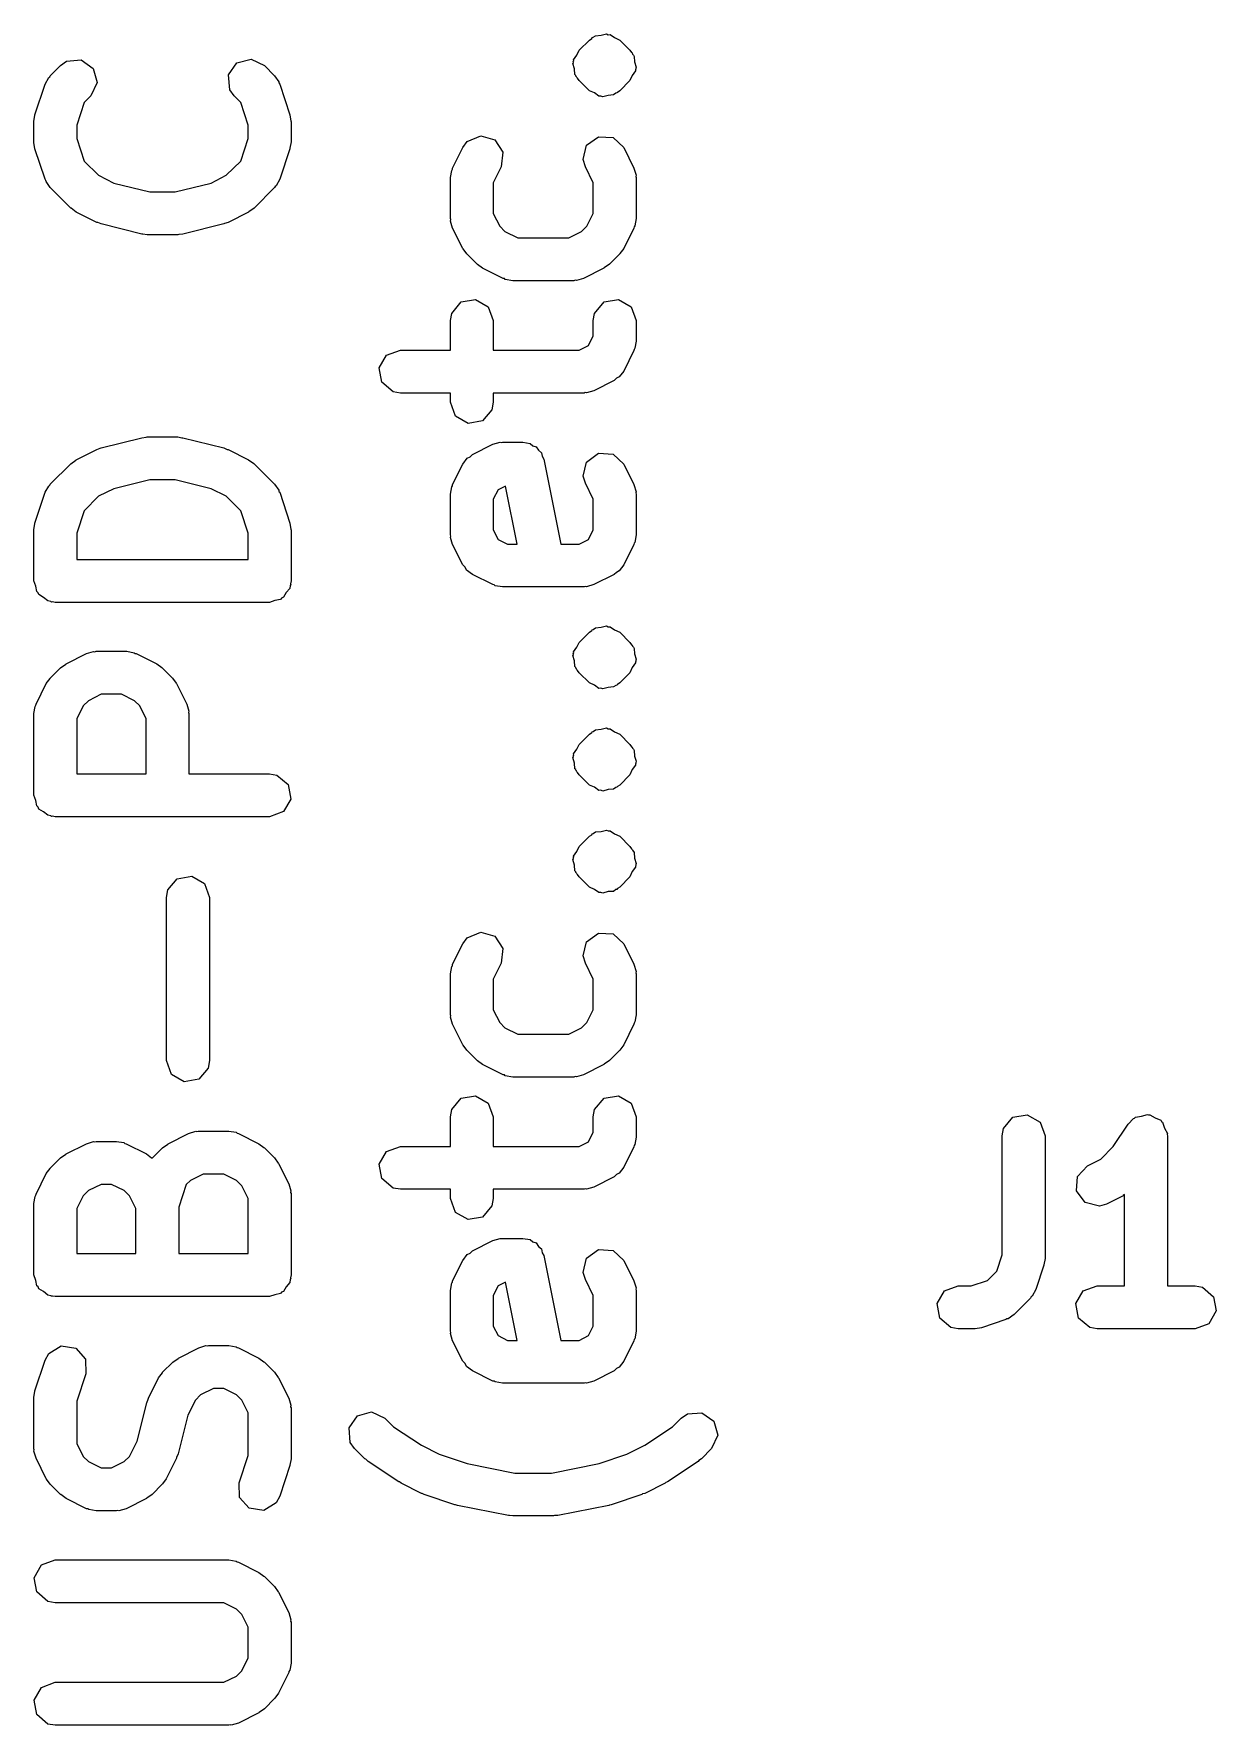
# Model space of a CAD drawing. Extents: x 83.3 to 116.6, y -116.8 to -83.3.
# Drawn here: x 91.24 to 95.38, y -115.73 to -109.82 of the extents above; entities that cross this region are included whole.
import ezdxf

# ---------------------------------------------------------------- set-up
doc = ezdxf.new("R2010")
doc.units = 0
doc.layers.add('BLACK', color=7, linetype='CONTINUOUS')

msp = doc.modelspace()

# ---------------------------------------------------------------- linework, layer by layer
at = {"layer": 'BLACK', "linetype": 'CONTINUOUS'}
for p, q in [((93.2287, -109.821), (93.2475, -109.816)), ((93.2475, -109.816), (93.2537, -109.819)), ((93.2537, -109.819), (93.2604, -109.818)), ((93.2604, -109.818), (93.2764, -109.829)), ((93.144, -109.891), (93.1523, -109.873)), ((93.1523, -109.873), (93.188, -109.838)), ((93.188, -109.838), (93.1961, -109.832)), ((93.1961, -109.832), (93.198, -109.829)), ((93.198, -109.829), (93.2012, -109.828)), ((93.2012, -109.828), (93.2093, -109.823)), ((93.2093, -109.823), (93.2287, -109.821)), ((93.2764, -109.829), (93.294, -109.838)), ((93.294, -109.838), (93.3298, -109.873)), ((93.3298, -109.873), (93.3354, -109.881)), ((91.3019, -109.963), (91.3376, -109.927)), ((91.3376, -109.927), (91.359, -109.912)), ((91.359, -109.912), (91.4101, -109.907)), ((91.4101, -109.907), (91.4521, -109.937)), ((91.4521, -109.937), (91.4654, -109.986)), ((91.9253, -109.96), (91.9548, -109.918)), ((91.9548, -109.918), (92.0043, -109.905)), ((92.0043, -109.905), (92.0508, -109.927)), ((92.0508, -109.927), (92.0865, -109.963)), ((93.1306, -109.92), (93.132, -109.917)), ((93.1356, -109.939), (93.1306, -109.92)), ((93.1314, -109.913), (93.1331, -109.91)), ((93.132, -109.917), (93.1314, -109.913)), ((93.1328, -109.907), (93.144, -109.891)), ((93.1331, -109.91), (93.1328, -109.907)), ((93.3354, -109.881), (93.3382, -109.883)), ((93.3382, -109.883), (93.339, -109.887)), ((93.339, -109.887), (93.3391, -109.887)), ((93.3391, -109.887), (93.3417, -109.889)), ((93.3417, -109.889), (93.342, -109.891)), ((93.342, -109.891), (93.3447, -109.895)), ((93.3447, -109.895), (93.3464, -109.914)), ((93.3464, -109.914), (93.3514, -109.933)), ((93.3514, -109.933), (93.35, -109.936)), ((93.35, -109.936), (93.3506, -109.939)), ((91.2481, -110.099), (91.2838, -109.992)), ((91.2838, -109.992), (91.2962, -109.969)), ((91.2962, -109.969), (91.3, -109.967)), ((91.3, -109.967), (91.3019, -109.963)), ((91.4654, -109.986), (91.4437, -110.033)), ((91.9298, -110.012), (91.9253, -109.96)), ((92.0865, -109.963), (92.1015, -109.984)), ((92.1015, -109.984), (92.1019, -109.988)), ((92.1019, -109.988), (92.1047, -109.992)), ((92.1047, -109.992), (92.1404, -110.099)), ((93.1373, -109.958), (93.1356, -109.939)), ((93.14, -109.962), (93.1373, -109.958)), ((93.1403, -109.964), (93.14, -109.962)), ((93.1429, -109.966), (93.1403, -109.964)), ((93.143, -109.966), (93.1429, -109.966)), ((93.1439, -109.969), (93.143, -109.966)), ((93.1466, -109.971), (93.1439, -109.969)), ((93.1523, -109.979), (93.1466, -109.971)), ((93.188, -110.015), (93.1523, -109.979)), ((93.3298, -109.979), (93.294, -110.015)), ((93.338, -109.962), (93.3298, -109.979)), ((93.3492, -109.946), (93.338, -109.962)), ((93.3506, -109.939), (93.3489, -109.942)), ((93.3489, -109.942), (93.3492, -109.946)), ((91.4205, -110.056), (91.3942, -110.135)), ((91.4437, -110.033), (91.4205, -110.056)), ((91.9448, -110.033), (91.9298, -110.012)), ((91.968, -110.056), (91.9448, -110.033)), ((91.9942, -110.135), (91.968, -110.056)), ((93.2056, -110.023), (93.188, -110.015)), ((93.2216, -110.034), (93.2056, -110.023)), ((93.2283, -110.034), (93.2216, -110.034)), ((93.2345, -110.037), (93.2283, -110.034)), ((93.2533, -110.032), (93.2345, -110.037)), ((93.2727, -110.03), (93.2533, -110.032)), ((93.2808, -110.024), (93.2727, -110.03)), ((93.284, -110.023), (93.2808, -110.024)), ((93.2859, -110.021), (93.284, -110.023)), ((93.294, -110.015), (93.2859, -110.021)), ((91.2442, -110.123), (91.2481, -110.101)), ((91.2481, -110.101), (91.2481, -110.099)), ((92.1404, -110.099), (92.1437, -110.121)), ((91.2442, -110.194), (91.2442, -110.123)), ((91.3942, -110.135), (91.3942, -110.182)), ((91.9942, -110.182), (91.9942, -110.135)), ((92.1437, -110.121), (92.1442, -110.123)), ((92.1442, -110.123), (92.1442, -110.194)), ((92.7609, -110.193), (92.8079, -110.173)), ((92.8079, -110.173), (92.8571, -110.187)), ((91.2448, -110.196), (91.2442, -110.194)), ((91.2481, -110.218), (91.2448, -110.196)), ((91.2838, -110.325), (91.2481, -110.218)), ((91.3942, -110.182), (91.4205, -110.261)), ((91.968, -110.261), (91.9942, -110.182)), ((92.1404, -110.218), (92.1047, -110.325)), ((92.1442, -110.194), (92.1403, -110.216)), ((92.1403, -110.216), (92.1404, -110.218)), ((92.7096, -110.286), (92.7454, -110.214)), ((92.7454, -110.214), (92.7609, -110.193)), ((92.8571, -110.187), (92.8854, -110.23)), ((92.8854, -110.23), (92.8795, -110.281)), ((93.1665, -110.256), (93.1784, -110.206)), ((93.1784, -110.206), (93.2196, -110.176)), ((93.2196, -110.176), (93.2708, -110.179)), ((93.2708, -110.179), (93.3081, -110.214)), ((93.3081, -110.214), (93.3438, -110.286)), ((91.4205, -110.261), (91.4708, -110.311)), ((91.9177, -110.311), (91.968, -110.261)), ((92.7062, -110.294), (92.7091, -110.29)), ((92.7091, -110.29), (92.7096, -110.286)), ((92.8795, -110.281), (92.8517, -110.337)), ((93.1739, -110.281), (93.1665, -110.256)), ((93.2017, -110.337), (93.1739, -110.281)), ((93.3438, -110.286), (93.3512, -110.311)), ((91.2866, -110.329), (91.2838, -110.325)), ((91.287, -110.333), (91.2866, -110.329)), ((91.3019, -110.354), (91.287, -110.333)), ((91.4708, -110.311), (91.524, -110.338)), ((91.524, -110.338), (91.6499, -110.369)), ((91.7386, -110.369), (91.8645, -110.338)), ((91.8645, -110.338), (91.9177, -110.311)), ((92.0884, -110.35), (92.0865, -110.354)), ((92.0923, -110.348), (92.0884, -110.35)), ((92.1047, -110.325), (92.0923, -110.348)), ((92.7017, -110.319), (92.7062, -110.294)), ((92.7017, -110.462), (92.7017, -110.319)), ((92.8517, -110.337), (92.8517, -110.444)), ((93.2017, -110.444), (93.2017, -110.337)), ((93.3512, -110.311), (93.3502, -110.315)), ((93.3502, -110.315), (93.3517, -110.319)), ((93.3517, -110.319), (93.3517, -110.462)), ((91.3733, -110.426), (91.3019, -110.354)), ((91.6499, -110.369), (91.7386, -110.369)), ((92.0865, -110.354), (92.0151, -110.426)), ((91.3748, -110.426), (91.3733, -110.426)), ((91.3928, -110.44), (91.3748, -110.426)), ((91.4643, -110.476), (91.3928, -110.44)), ((91.9956, -110.44), (91.9242, -110.476)), ((91.9967, -110.439), (91.9956, -110.44)), ((92.0151, -110.426), (91.9967, -110.439)), ((92.7033, -110.466), (92.7017, -110.462)), ((92.7022, -110.471), (92.7033, -110.466)), ((92.8517, -110.444), (92.8741, -110.489)), ((93.1794, -110.489), (93.2017, -110.444)), ((93.3517, -110.462), (93.3472, -110.488)), ((91.4678, -110.476), (91.4643, -110.476)), ((91.4796, -110.481), (91.4678, -110.476)), ((91.6225, -110.517), (91.4796, -110.481)), ((91.6259, -110.517), (91.6225, -110.517)), ((91.6407, -110.519), (91.6259, -110.517)), ((91.7478, -110.519), (91.6407, -110.519)), ((91.7511, -110.518), (91.7478, -110.519)), ((91.766, -110.517), (91.7511, -110.518)), ((91.9088, -110.481), (91.766, -110.517)), ((91.9118, -110.479), (91.9088, -110.481)), ((91.9242, -110.476), (91.9118, -110.479)), ((92.7096, -110.496), (92.7022, -110.471)), ((92.7454, -110.567), (92.7096, -110.496)), ((92.8741, -110.489), (92.8926, -110.508)), ((92.8926, -110.508), (92.9373, -110.53)), ((93.1162, -110.53), (93.1609, -110.508)), ((93.1609, -110.508), (93.1794, -110.489)), ((93.3438, -110.496), (93.3081, -110.567)), ((93.3443, -110.491), (93.3438, -110.496)), ((93.3472, -110.488), (93.3443, -110.491)), ((92.7465, -110.568), (92.7454, -110.567)), ((92.7594, -110.586), (92.7465, -110.568)), ((92.7951, -110.622), (92.7594, -110.586)), ((92.9373, -110.53), (93.1162, -110.53)), ((93.294, -110.586), (93.2583, -110.622)), ((93.2947, -110.585), (93.294, -110.586)), ((93.3081, -110.567), (93.2947, -110.585)), ((92.7966, -110.623), (92.7951, -110.622)), ((92.8146, -110.636), (92.7966, -110.623)), ((92.886, -110.672), (92.8146, -110.636)), ((93.2388, -110.636), (93.1674, -110.672)), ((93.24, -110.635), (93.2388, -110.636)), ((93.2583, -110.622), (93.24, -110.635)), ((92.8905, -110.672), (92.886, -110.672)), ((92.8939, -110.675), (92.8905, -110.672)), ((92.9196, -110.68), (92.8939, -110.675)), ((93.1339, -110.68), (92.9196, -110.68)), ((93.1381, -110.678), (93.1339, -110.68)), ((93.1424, -110.679), (93.1381, -110.678)), ((93.1674, -110.672), (93.1424, -110.679)), ((92.7062, -110.794), (92.7392, -110.754)), ((92.7392, -110.754), (92.7897, -110.745)), ((92.7897, -110.745), (92.8342, -110.771)), ((93.2062, -110.794), (93.2392, -110.754)), ((93.2392, -110.754), (93.2897, -110.745)), ((93.2897, -110.745), (93.3342, -110.771)), ((92.7017, -110.819), (92.7062, -110.794)), ((92.7017, -110.923), (92.7017, -110.819)), ((92.8342, -110.771), (92.8517, -110.819)), ((92.8517, -110.819), (92.8517, -110.923)), ((93.2017, -110.819), (93.2062, -110.794)), ((93.2017, -110.873), (93.2017, -110.819)), ((93.3342, -110.771), (93.3517, -110.819)), ((93.3517, -110.819), (93.3517, -110.891)), ((93.1851, -110.906), (93.2017, -110.873)), ((92.4529, -110.985), (92.4785, -110.94)), ((92.4785, -110.94), (92.5267, -110.923)), ((92.5267, -110.923), (92.7017, -110.923)), ((92.8517, -110.923), (93.1519, -110.923)), ((93.1519, -110.923), (93.1851, -110.906)), ((93.3438, -110.924), (93.3081, -110.996)), ((93.3443, -110.92), (93.3438, -110.924)), ((93.3472, -110.916), (93.3443, -110.92)), ((93.3517, -110.891), (93.3472, -110.916)), ((92.4618, -111.035), (92.4529, -110.985)), ((93.3081, -110.996), (93.2926, -111.016)), ((92.5011, -111.068), (92.4618, -111.035)), ((93.2745, -111.029), (93.2031, -111.065)), ((93.2823, -111.021), (93.2745, -111.029)), ((93.2926, -111.016), (93.2823, -111.021)), ((92.5267, -111.073), (92.5011, -111.068)), ((92.7017, -111.073), (92.5267, -111.073)), ((92.7017, -111.105), (92.7017, -111.073)), ((92.7193, -111.153), (92.7017, -111.105)), ((92.8517, -111.105), (92.8472, -111.131)), ((93.1696, -111.073), (92.8517, -111.073)), ((92.8517, -111.073), (92.8517, -111.105)), ((93.1738, -111.071), (93.1696, -111.073)), ((93.1782, -111.072), (93.1738, -111.071)), ((93.2031, -111.065), (93.1782, -111.072)), ((92.7637, -111.179), (92.7193, -111.153)), ((92.8142, -111.17), (92.7637, -111.179)), ((92.8472, -111.131), (92.8142, -111.17)), ((91.4796, -111.264), (91.6225, -111.229)), ((91.6225, -111.229), (91.6374, -111.227)), ((91.6374, -111.227), (91.6407, -111.226)), ((91.6407, -111.226), (91.7478, -111.226)), ((91.7478, -111.226), (91.7625, -111.229)), ((91.7625, -111.229), (91.766, -111.229)), ((91.766, -111.229), (91.9088, -111.264)), ((91.3928, -111.306), (91.4643, -111.27)), ((91.4643, -111.27), (91.4767, -111.266)), ((91.4767, -111.266), (91.4796, -111.264)), ((91.9088, -111.264), (91.9207, -111.27)), ((91.9207, -111.27), (91.9242, -111.27)), ((91.9242, -111.27), (91.9956, -111.306)), ((92.7609, -111.3), (92.7712, -111.296)), ((92.7712, -111.296), (92.7789, -111.288)), ((92.7789, -111.288), (92.8503, -111.252)), ((92.8503, -111.252), (92.8753, -111.245)), ((92.8753, -111.245), (92.8797, -111.246)), ((92.8797, -111.246), (92.8839, -111.244)), ((92.8839, -111.244), (92.9553, -111.244)), ((92.9553, -111.244), (92.9809, -111.249)), ((92.9809, -111.249), (92.9904, -111.257)), ((92.9904, -111.257), (93.0022, -111.261)), ((93.0022, -111.261), (93.0095, -111.273)), ((93.0095, -111.273), (93.0202, -111.282)), ((93.0202, -111.282), (93.0224, -111.294)), ((93.0224, -111.294), (93.0288, -111.304)), ((93.1784, -111.314), (93.2196, -111.283)), ((93.2196, -111.283), (93.2708, -111.286)), ((93.2708, -111.286), (93.3081, -111.321)), ((91.3019, -111.391), (91.3733, -111.32)), ((91.3733, -111.32), (91.3917, -111.307)), ((91.3917, -111.307), (91.3928, -111.306)), ((91.9956, -111.306), (92.0136, -111.319)), ((92.0136, -111.319), (92.0151, -111.32)), ((92.0151, -111.32), (92.0865, -111.391)), ((92.7096, -111.393), (92.7454, -111.321)), ((92.7454, -111.321), (92.7609, -111.3)), ((93.0288, -111.304), (93.0882, -111.601)), ((93.1665, -111.363), (93.1784, -111.314)), ((93.3081, -111.321), (93.3438, -111.393)), ((91.2838, -111.42), (91.2962, -111.398)), ((91.2962, -111.398), (91.3, -111.395)), ((91.3, -111.395), (91.3019, -111.391)), ((91.524, -111.408), (91.4708, -111.434)), ((91.6499, -111.376), (91.524, -111.408)), ((91.7386, -111.376), (91.6499, -111.376)), ((91.8645, -111.408), (91.7386, -111.376)), ((91.9177, -111.434), (91.8645, -111.408)), ((92.0865, -111.391), (92.1015, -111.412)), ((92.1015, -111.412), (92.1019, -111.417)), ((92.1019, -111.417), (92.1047, -111.42)), ((92.7017, -111.426), (92.7062, -111.401)), ((92.7062, -111.401), (92.7091, -111.397)), ((92.7091, -111.397), (92.7096, -111.393)), ((92.8683, -111.411), (92.8517, -111.444)), ((92.8945, -111.398), (92.8683, -111.411)), ((92.9352, -111.601), (92.8945, -111.398)), ((93.1739, -111.388), (93.1665, -111.363)), ((93.2017, -111.444), (93.1739, -111.388)), ((93.3438, -111.393), (93.3512, -111.418)), ((91.2481, -111.528), (91.2838, -111.42)), ((91.4708, -111.434), (91.4205, -111.485)), ((91.968, -111.485), (91.9177, -111.434)), ((92.1047, -111.42), (92.1404, -111.528)), ((92.7017, -111.569), (92.7017, -111.426)), ((92.8517, -111.444), (92.8517, -111.551)), ((93.2017, -111.551), (93.2017, -111.444)), ((93.3512, -111.418), (93.3502, -111.422)), ((93.3502, -111.422), (93.3517, -111.426)), ((93.3517, -111.426), (93.3517, -111.569)), ((91.2442, -111.551), (91.2481, -111.529)), ((91.2481, -111.529), (91.2481, -111.528)), ((91.4205, -111.485), (91.3942, -111.563)), ((91.9942, -111.563), (91.968, -111.485)), ((92.1404, -111.528), (92.1437, -111.55)), ((91.2442, -111.73), (91.2442, -111.551)), ((91.3942, -111.563), (91.3942, -111.655)), ((91.9942, -111.655), (91.9942, -111.563)), ((92.1437, -111.55), (92.1442, -111.551)), ((92.1442, -111.551), (92.1442, -111.73)), ((92.7033, -111.573), (92.7017, -111.569)), ((92.7022, -111.578), (92.7033, -111.573)), ((92.7096, -111.603), (92.7022, -111.578)), ((92.8517, -111.551), (92.8683, -111.585)), ((92.8683, -111.585), (92.9016, -111.601)), ((93.1519, -111.601), (93.1851, -111.585)), ((93.1851, -111.585), (93.2017, -111.551)), ((93.3517, -111.569), (93.3472, -111.595)), ((92.7454, -111.674), (92.7096, -111.603)), ((92.9016, -111.601), (92.9352, -111.601)), ((93.0882, -111.601), (93.1519, -111.601)), ((93.3438, -111.603), (93.3081, -111.674)), ((93.3443, -111.598), (93.3438, -111.603)), ((93.3472, -111.595), (93.3443, -111.598)), ((91.3942, -111.655), (91.9942, -111.655)), ((92.7535, -111.682), (92.7454, -111.674)), ((92.758, -111.692), (92.7535, -111.682)), ((92.7789, -111.708), (92.758, -111.692)), ((92.8503, -111.743), (92.7789, -111.708)), ((93.2745, -111.708), (93.2031, -111.743)), ((93.2823, -111.7), (93.2745, -111.708)), ((93.2926, -111.695), (93.2823, -111.7)), ((93.3081, -111.674), (93.2926, -111.695)), ((91.2509, -111.748), (91.2442, -111.73)), ((91.2543, -111.767), (91.2509, -111.748)), ((91.2595, -111.772), (91.2543, -111.767)), ((91.2618, -111.778), (91.2595, -111.772)), ((92.1272, -111.77), (92.1174, -111.787)), ((92.1397, -111.756), (92.1272, -111.77)), ((92.1414, -111.746), (92.1397, -111.756)), ((92.1431, -111.743), (92.1414, -111.746)), ((92.1442, -111.73), (92.1425, -111.74)), ((92.1425, -111.74), (92.1431, -111.743)), ((92.8548, -111.744), (92.8503, -111.743)), ((92.8582, -111.747), (92.8548, -111.744)), ((92.8839, -111.751), (92.8582, -111.747)), ((93.1696, -111.751), (92.8839, -111.751)), ((93.1738, -111.75), (93.1696, -111.751)), ((93.1782, -111.751), (93.1738, -111.75)), ((93.2031, -111.743), (93.1782, -111.751)), ((91.2786, -111.788), (91.2618, -111.778)), ((91.2936, -111.8), (91.2786, -111.788)), ((91.3033, -111.802), (91.2936, -111.8)), ((91.3062, -111.804), (91.3033, -111.802)), ((91.3095, -111.803), (91.3062, -111.804)), ((91.3192, -111.805), (91.3095, -111.803)), ((92.0692, -111.805), (91.3192, -111.805)), ((92.0875, -111.798), (92.0692, -111.805)), ((92.1067, -111.795), (92.0875, -111.798)), ((92.1111, -111.79), (92.1067, -111.795)), ((92.1174, -111.787), (92.1111, -111.79)), ((93.2287, -111.892), (93.2475, -111.887)), ((93.2475, -111.887), (93.2537, -111.89)), ((93.2537, -111.89), (93.2604, -111.89)), ((93.2604, -111.89), (93.2764, -111.901)), ((93.144, -111.962), (93.1523, -111.945)), ((93.1523, -111.945), (93.188, -111.909)), ((93.188, -111.909), (93.1961, -111.903)), ((93.1961, -111.903), (93.198, -111.901)), ((93.198, -111.901), (93.2012, -111.9)), ((93.2012, -111.9), (93.2093, -111.894)), ((93.2093, -111.894), (93.2287, -111.892)), ((93.2764, -111.901), (93.294, -111.909)), ((93.294, -111.909), (93.3298, -111.945)), ((93.3298, -111.945), (93.3354, -111.953)), ((91.3571, -112.02), (91.4285, -111.984)), ((91.4285, -111.984), (91.4535, -111.977)), ((91.4535, -111.977), (91.4579, -111.978)), ((91.4579, -111.978), (91.4621, -111.976)), ((91.4621, -111.976), (91.5692, -111.976)), ((91.5692, -111.976), (91.5949, -111.981)), ((91.5949, -111.981), (91.5983, -111.984)), ((91.5983, -111.984), (91.6028, -111.984)), ((91.6028, -111.984), (91.6742, -112.02)), ((93.1306, -111.991), (93.132, -111.988)), ((93.1356, -112.01), (93.1306, -111.991)), ((93.1314, -111.985), (93.1331, -111.982)), ((93.132, -111.988), (93.1314, -111.985)), ((93.1328, -111.978), (93.144, -111.962)), ((93.1331, -111.982), (93.1328, -111.978)), ((93.3354, -111.953), (93.3382, -111.955)), ((93.3382, -111.955), (93.339, -111.958)), ((93.339, -111.958), (93.3391, -111.958)), ((93.3391, -111.958), (93.3417, -111.96)), ((93.3417, -111.96), (93.342, -111.962)), ((93.342, -111.962), (93.3447, -111.966)), ((93.3447, -111.966), (93.3464, -111.985)), ((93.3464, -111.985), (93.3514, -112.004)), ((93.3514, -112.004), (93.35, -112.007)), ((93.35, -112.007), (93.3506, -112.011)), ((91.3019, -112.07), (91.3376, -112.034)), ((91.3376, -112.034), (91.356, -112.021)), ((91.356, -112.021), (91.3571, -112.02)), ((91.6742, -112.02), (91.6922, -112.033)), ((91.6922, -112.033), (91.6937, -112.034)), ((91.6937, -112.034), (91.7294, -112.07)), ((93.1373, -112.029), (93.1356, -112.01)), ((93.14, -112.033), (93.1373, -112.029)), ((93.1403, -112.035), (93.14, -112.033)), ((93.1429, -112.037), (93.1403, -112.035)), ((93.143, -112.038), (93.1429, -112.037)), ((93.1439, -112.041), (93.143, -112.038)), ((93.1466, -112.043), (93.1439, -112.041)), ((93.1523, -112.051), (93.1466, -112.043)), ((93.188, -112.086), (93.1523, -112.051)), ((93.3298, -112.051), (93.294, -112.086)), ((93.338, -112.033), (93.3298, -112.051)), ((93.3492, -112.017), (93.338, -112.033)), ((93.3506, -112.011), (93.3489, -112.014)), ((93.3489, -112.014), (93.3492, -112.017)), ((91.2521, -112.161), (91.2879, -112.089)), ((91.2879, -112.089), (91.3012, -112.071)), ((91.3012, -112.071), (91.3019, -112.07)), ((91.4798, -112.126), (91.4351, -112.149)), ((91.5515, -112.126), (91.4798, -112.126)), ((91.5962, -112.149), (91.5515, -112.126)), ((91.7294, -112.07), (91.7423, -112.088)), ((91.7423, -112.088), (91.7434, -112.089)), ((91.7434, -112.089), (91.7792, -112.161)), ((93.2056, -112.095), (93.188, -112.086)), ((93.2216, -112.106), (93.2056, -112.095)), ((93.2283, -112.105), (93.2216, -112.106)), ((93.2345, -112.108), (93.2283, -112.105)), ((93.2533, -112.103), (93.2345, -112.108)), ((93.2727, -112.101), (93.2533, -112.103)), ((93.2808, -112.096), (93.2727, -112.101)), ((93.284, -112.095), (93.2808, -112.096)), ((93.2859, -112.092), (93.284, -112.095)), ((93.294, -112.086), (93.2859, -112.092)), ((91.2442, -112.194), (91.2487, -112.169)), ((91.2487, -112.169), (91.2516, -112.165)), ((91.2516, -112.165), (91.2521, -112.161)), ((91.4166, -112.167), (91.3942, -112.212)), ((91.4351, -112.149), (91.4166, -112.167)), ((91.6147, -112.167), (91.5962, -112.149)), ((91.6371, -112.212), (91.6147, -112.167)), ((91.7792, -112.161), (91.7866, -112.186)), ((91.7866, -112.186), (91.7855, -112.19)), ((91.2442, -112.48), (91.2442, -112.194)), ((91.3942, -112.212), (91.3942, -112.405)), ((91.6371, -112.405), (91.6371, -112.212)), ((91.7855, -112.19), (91.7871, -112.194)), ((91.7871, -112.194), (91.7871, -112.405)), ((93.2287, -112.249), (93.2475, -112.244)), ((93.2475, -112.244), (93.2537, -112.247)), ((93.144, -112.319), (93.1523, -112.302)), ((93.1523, -112.302), (93.188, -112.266)), ((93.188, -112.266), (93.1961, -112.26)), ((93.1961, -112.26), (93.198, -112.258)), ((93.198, -112.258), (93.2012, -112.257)), ((93.2012, -112.257), (93.2093, -112.251)), ((93.2093, -112.251), (93.2287, -112.249)), ((93.2537, -112.247), (93.2604, -112.247)), ((93.2604, -112.247), (93.2764, -112.258)), ((93.2764, -112.258), (93.294, -112.266)), ((93.294, -112.266), (93.3298, -112.302)), ((93.3298, -112.302), (93.3354, -112.31)), ((93.1306, -112.348), (93.132, -112.345)), ((93.1356, -112.367), (93.1306, -112.348)), ((93.1314, -112.342), (93.1331, -112.339)), ((93.132, -112.345), (93.1314, -112.342)), ((93.1328, -112.335), (93.144, -112.319)), ((93.1331, -112.339), (93.1328, -112.335)), ((93.3354, -112.31), (93.3382, -112.312)), ((93.3382, -112.312), (93.339, -112.315)), ((93.339, -112.315), (93.3391, -112.315)), ((93.3391, -112.315), (93.3417, -112.317)), ((93.3417, -112.317), (93.342, -112.319)), ((93.342, -112.319), (93.3447, -112.323)), ((93.3447, -112.323), (93.3464, -112.343)), ((93.3464, -112.343), (93.3514, -112.361)), ((93.3514, -112.361), (93.35, -112.365)), ((91.3942, -112.405), (91.6371, -112.405)), ((91.7871, -112.405), (92.0692, -112.405)), ((92.0692, -112.405), (92.0949, -112.409)), ((92.0949, -112.409), (92.1342, -112.442)), ((93.1373, -112.387), (93.1356, -112.367)), ((93.14, -112.39), (93.1373, -112.387)), ((93.1403, -112.392), (93.14, -112.39)), ((93.1429, -112.394), (93.1403, -112.392)), ((93.143, -112.395), (93.1429, -112.394)), ((93.1439, -112.398), (93.143, -112.395)), ((93.1466, -112.4), (93.1439, -112.398)), ((93.1523, -112.408), (93.1466, -112.4)), ((93.188, -112.444), (93.1523, -112.408)), ((93.3298, -112.408), (93.294, -112.444)), ((93.338, -112.39), (93.3298, -112.408)), ((93.3492, -112.374), (93.338, -112.39)), ((93.3506, -112.368), (93.3489, -112.371)), ((93.3489, -112.371), (93.3492, -112.374)), ((93.35, -112.365), (93.3506, -112.368)), ((91.2509, -112.498), (91.2442, -112.48)), ((92.1342, -112.442), (92.1431, -112.493)), ((93.2056, -112.452), (93.188, -112.444)), ((93.2216, -112.463), (93.2056, -112.452)), ((93.2283, -112.462), (93.2216, -112.463)), ((93.2345, -112.465), (93.2283, -112.462)), ((93.2533, -112.46), (93.2345, -112.465)), ((93.2727, -112.459), (93.2533, -112.46)), ((93.2808, -112.453), (93.2727, -112.459)), ((93.284, -112.452), (93.2808, -112.453)), ((93.2859, -112.449), (93.284, -112.452)), ((93.294, -112.444), (93.2859, -112.449)), ((91.2543, -112.517), (91.2509, -112.498)), ((91.2595, -112.522), (91.2543, -112.517)), ((91.2618, -112.528), (91.2595, -112.522)), ((91.2786, -112.538), (91.2618, -112.528)), ((91.2936, -112.55), (91.2786, -112.538)), ((92.1174, -112.537), (92.0692, -112.555)), ((92.1431, -112.493), (92.1174, -112.537)), ((91.3033, -112.552), (91.2936, -112.55)), ((91.3062, -112.554), (91.3033, -112.552)), ((91.3095, -112.553), (91.3062, -112.554)), ((91.3192, -112.555), (91.3095, -112.553)), ((92.0692, -112.555), (91.3192, -112.555)), ((93.144, -112.677), (93.1523, -112.659)), ((93.1523, -112.659), (93.188, -112.623)), ((93.188, -112.623), (93.1961, -112.618)), ((93.1961, -112.618), (93.198, -112.615)), ((93.198, -112.615), (93.2012, -112.614)), ((93.2012, -112.614), (93.2093, -112.608)), ((93.2093, -112.608), (93.2287, -112.607)), ((93.2287, -112.607), (93.2475, -112.602)), ((93.2475, -112.602), (93.2537, -112.604)), ((93.2537, -112.604), (93.2604, -112.604)), ((93.2604, -112.604), (93.2764, -112.615)), ((93.2764, -112.615), (93.294, -112.623)), ((93.294, -112.623), (93.3298, -112.659)), ((93.3298, -112.659), (93.3354, -112.667)), ((93.1306, -112.705), (93.132, -112.702)), ((93.1356, -112.724), (93.1306, -112.705)), ((93.1314, -112.699), (93.1331, -112.696)), ((93.132, -112.702), (93.1314, -112.699)), ((93.1328, -112.693), (93.144, -112.677)), ((93.1331, -112.696), (93.1328, -112.693)), ((93.3354, -112.667), (93.3382, -112.669)), ((93.3382, -112.669), (93.339, -112.672)), ((93.339, -112.672), (93.3391, -112.672)), ((93.3391, -112.672), (93.3417, -112.675)), ((93.3417, -112.675), (93.342, -112.677)), ((93.342, -112.677), (93.3447, -112.68)), ((93.3447, -112.68), (93.3464, -112.7)), ((93.3464, -112.7), (93.3514, -112.719)), ((91.713, -112.811), (91.746, -112.772)), ((91.746, -112.772), (91.7965, -112.763)), ((91.7965, -112.763), (91.841, -112.789)), ((93.1373, -112.744), (93.1356, -112.724)), ((93.14, -112.748), (93.1373, -112.744)), ((93.1403, -112.75), (93.14, -112.748)), ((93.1429, -112.752), (93.1403, -112.75)), ((93.143, -112.752), (93.1429, -112.752)), ((93.1439, -112.755), (93.143, -112.752)), ((93.1466, -112.757), (93.1439, -112.755)), ((93.1523, -112.765), (93.1466, -112.757)), ((93.188, -112.801), (93.1523, -112.765)), ((93.3298, -112.765), (93.294, -112.801)), ((93.338, -112.747), (93.3298, -112.765)), ((93.3492, -112.731), (93.338, -112.747)), ((93.3506, -112.725), (93.3489, -112.728)), ((93.3489, -112.728), (93.3492, -112.731)), ((93.3514, -112.719), (93.35, -112.722)), ((93.35, -112.722), (93.3506, -112.725)), ((91.7085, -112.837), (91.713, -112.811)), ((91.7085, -113.408), (91.7085, -112.837)), ((91.841, -112.789), (91.8585, -112.837)), ((91.8585, -112.837), (91.8585, -113.408)), ((93.2056, -112.809), (93.188, -112.801)), ((93.2216, -112.82), (93.2056, -112.809)), ((93.2283, -112.82), (93.2216, -112.82)), ((93.2345, -112.822), (93.2283, -112.82)), ((93.2533, -112.817), (93.2345, -112.822)), ((93.2727, -112.816), (93.2533, -112.817)), ((93.2808, -112.81), (93.2727, -112.816)), ((93.284, -112.809), (93.2808, -112.81)), ((93.2859, -112.806), (93.284, -112.809)), ((93.294, -112.801), (93.2859, -112.806)), ((92.7096, -113.071), (92.7454, -113)), ((92.7454, -113), (92.7609, -112.979)), ((92.7609, -112.979), (92.8079, -112.959)), ((92.8079, -112.959), (92.8571, -112.973)), ((92.8571, -112.973), (92.8854, -113.016)), ((93.1665, -113.042), (93.1784, -112.992)), ((93.1784, -112.992), (93.2196, -112.962)), ((93.2196, -112.962), (93.2708, -112.965)), ((93.2708, -112.965), (93.3081, -113)), ((93.3081, -113), (93.3438, -113.071)), ((92.7091, -113.076), (92.7096, -113.071)), ((92.8795, -113.067), (92.8517, -113.123)), ((92.8854, -113.016), (92.8795, -113.067)), ((93.1739, -113.067), (93.1665, -113.042)), ((93.2017, -113.123), (93.1739, -113.067)), ((93.3438, -113.071), (93.3512, -113.096)), ((92.7017, -113.105), (92.7062, -113.079)), ((92.7017, -113.248), (92.7017, -113.105)), ((92.7062, -113.079), (92.7091, -113.076)), ((92.8517, -113.123), (92.8517, -113.23)), ((93.2017, -113.23), (93.2017, -113.123)), ((93.3512, -113.096), (93.3502, -113.101)), ((93.3502, -113.101), (93.3517, -113.105)), ((93.3517, -113.105), (93.3517, -113.248)), ((92.7033, -113.252), (92.7017, -113.248)), ((92.8517, -113.23), (92.8741, -113.275)), ((93.1794, -113.275), (93.2017, -113.23)), ((93.3517, -113.248), (93.3472, -113.273)), ((92.7022, -113.256), (92.7033, -113.252)), ((92.7096, -113.281), (92.7022, -113.256)), ((92.7454, -113.353), (92.7096, -113.281)), ((92.8741, -113.275), (92.8926, -113.293)), ((92.8926, -113.293), (92.9373, -113.316)), ((93.1162, -113.316), (93.1609, -113.293)), ((93.1609, -113.293), (93.1794, -113.275)), ((93.3438, -113.281), (93.3081, -113.353)), ((93.3443, -113.277), (93.3438, -113.281)), ((93.3472, -113.273), (93.3443, -113.277)), ((92.7465, -113.354), (92.7454, -113.353)), ((92.7594, -113.372), (92.7465, -113.354)), ((92.9373, -113.316), (93.1162, -113.316)), ((93.3081, -113.353), (93.2947, -113.371)), ((91.7261, -113.457), (91.7085, -113.408)), ((91.8585, -113.408), (91.854, -113.434)), ((92.7951, -113.408), (92.7594, -113.372)), ((92.7966, -113.409), (92.7951, -113.408)), ((92.8146, -113.422), (92.7966, -113.409)), ((92.886, -113.458), (92.8146, -113.422)), ((93.2388, -113.422), (93.1674, -113.458)), ((93.24, -113.421), (93.2388, -113.422)), ((93.2583, -113.408), (93.24, -113.421)), ((93.294, -113.372), (93.2583, -113.408)), ((93.2947, -113.371), (93.294, -113.372)), ((91.7705, -113.482), (91.7261, -113.457)), ((91.821, -113.473), (91.7705, -113.482)), ((91.854, -113.434), (91.821, -113.473)), ((92.8905, -113.458), (92.886, -113.458)), ((92.8939, -113.461), (92.8905, -113.458)), ((92.9196, -113.466), (92.8939, -113.461)), ((93.1339, -113.466), (92.9196, -113.466)), ((93.1381, -113.464), (93.1339, -113.466)), ((93.1424, -113.465), (93.1381, -113.464)), ((93.1674, -113.458), (93.1424, -113.465)), ((92.7062, -113.579), (92.7392, -113.54)), ((92.7392, -113.54), (92.7897, -113.531)), ((92.7897, -113.531), (92.8342, -113.557)), ((93.2062, -113.579), (93.2392, -113.54)), ((93.2392, -113.54), (93.2897, -113.531)), ((93.2897, -113.531), (93.3342, -113.557)), ((92.7017, -113.605), (92.7062, -113.579)), ((92.7017, -113.708), (92.7017, -113.605)), ((92.8342, -113.557), (92.8517, -113.605)), ((92.8517, -113.605), (92.8517, -113.708)), ((93.2017, -113.605), (93.2062, -113.579)), ((93.2017, -113.659), (93.2017, -113.605)), ((93.3342, -113.557), (93.3517, -113.605)), ((93.3517, -113.605), (93.3517, -113.676)), ((94.6367, -113.646), (94.6696, -113.606)), ((94.6696, -113.606), (94.7202, -113.598)), ((94.7202, -113.598), (94.7646, -113.623)), ((95.0954, -113.61), (95.0982, -113.606)), ((95.0982, -113.606), (95.1196, -113.603)), ((95.1196, -113.603), (95.1405, -113.597)), ((95.1405, -113.597), (95.1445, -113.598)), ((95.1445, -113.598), (95.1487, -113.598)), ((95.1487, -113.598), (95.1676, -113.608)), ((91.7143, -113.699), (91.7857, -113.663)), ((91.7857, -113.663), (91.8106, -113.655)), ((91.8106, -113.655), (91.815, -113.656)), ((91.815, -113.656), (91.8192, -113.655)), ((91.8192, -113.655), (91.9264, -113.655)), ((91.9264, -113.655), (91.952, -113.659)), ((91.952, -113.659), (91.9555, -113.662)), ((91.9555, -113.662), (91.9599, -113.663)), ((91.9599, -113.663), (92.0313, -113.699)), ((93.1851, -113.692), (93.2017, -113.659)), ((94.6321, -113.671), (94.6367, -113.646)), ((94.7646, -113.623), (94.7821, -113.671)), ((95.0203, -113.709), (95.0733, -113.63)), ((95.0733, -113.63), (95.0913, -113.611)), ((95.0913, -113.611), (95.0954, -113.61)), ((95.1676, -113.608), (95.1875, -113.617)), ((95.1875, -113.617), (95.1894, -113.621)), ((95.1894, -113.621), (95.1932, -113.623)), ((95.1932, -113.623), (95.2006, -113.644)), ((95.2006, -113.644), (95.2102, -113.663)), ((95.2102, -113.663), (95.2092, -113.667)), ((91.3571, -113.734), (91.4285, -113.699)), ((91.4285, -113.699), (91.4535, -113.691)), ((91.4535, -113.691), (91.4579, -113.692)), ((91.4579, -113.692), (91.4621, -113.691)), ((91.4621, -113.691), (91.5335, -113.691)), ((91.5335, -113.691), (91.5592, -113.695)), ((91.5592, -113.695), (91.5626, -113.698)), ((91.5626, -113.698), (91.567, -113.699)), ((91.567, -113.699), (91.6385, -113.734)), ((91.659, -113.748), (91.6948, -113.713)), ((91.6948, -113.713), (91.7131, -113.7)), ((91.7131, -113.7), (91.7143, -113.699)), ((92.0313, -113.699), (92.0493, -113.712)), ((92.0493, -113.712), (92.0508, -113.713)), ((92.0508, -113.713), (92.0865, -113.748)), ((92.4785, -113.726), (92.5267, -113.708)), ((92.5267, -113.708), (92.7017, -113.708)), ((92.8517, -113.708), (93.1519, -113.708)), ((93.1519, -113.708), (93.1851, -113.692)), ((93.3438, -113.71), (93.3081, -113.781)), ((93.3443, -113.705), (93.3438, -113.71)), ((93.3472, -113.702), (93.3443, -113.705)), ((93.3517, -113.676), (93.3472, -113.702)), ((94.6321, -114.088), (94.6321, -113.671)), ((94.7821, -113.671), (94.7821, -114.1)), ((94.977, -113.753), (95.0203, -113.709)), ((95.2092, -113.667), (95.2107, -113.671)), ((95.2107, -113.671), (95.2107, -114.196)), ((91.3019, -113.784), (91.3376, -113.748)), ((91.3376, -113.748), (91.356, -113.735)), ((91.356, -113.735), (91.3571, -113.734)), ((91.6385, -113.734), (91.6565, -113.748)), ((91.6565, -113.748), (91.658, -113.748)), ((91.658, -113.748), (91.6587, -113.749)), ((91.6587, -113.749), (91.659, -113.748)), ((92.0865, -113.748), (92.0994, -113.767)), ((92.0994, -113.767), (92.1006, -113.768)), ((92.1006, -113.768), (92.1363, -113.839)), ((92.4529, -113.77), (92.4785, -113.726)), ((92.4618, -113.821), (92.4529, -113.77)), ((93.3081, -113.781), (93.2926, -113.802)), ((94.8955, -113.813), (94.9307, -113.776)), ((94.9307, -113.776), (94.977, -113.753)), ((91.2521, -113.875), (91.2879, -113.803)), ((91.2879, -113.803), (91.3012, -113.785)), ((91.3012, -113.785), (91.3019, -113.784)), ((91.4798, -113.841), (91.4351, -113.863)), ((91.5158, -113.841), (91.4798, -113.841)), ((91.5605, -113.863), (91.5158, -113.841)), ((91.7776, -113.842), (91.7514, -113.921)), ((91.7922, -113.827), (91.7776, -113.842)), ((91.8369, -113.805), (91.7922, -113.827)), ((91.9087, -113.805), (91.8369, -113.805)), ((91.9534, -113.827), (91.9087, -113.805)), ((91.9719, -113.846), (91.9534, -113.827)), ((92.1363, -113.839), (92.1437, -113.864)), ((92.5011, -113.854), (92.4618, -113.821)), ((93.2745, -113.815), (93.2031, -113.851)), ((93.2823, -113.807), (93.2745, -113.815)), ((93.2926, -113.802), (93.2823, -113.807)), ((94.8924, -113.864), (94.8955, -113.813)), ((91.2442, -113.908), (91.2487, -113.883)), ((91.2487, -113.883), (91.2516, -113.879)), ((91.2516, -113.879), (91.2521, -113.875)), ((91.4166, -113.881), (91.3942, -113.926)), ((91.4351, -113.863), (91.4166, -113.881)), ((91.579, -113.881), (91.5605, -113.863)), ((91.6014, -113.926), (91.579, -113.881)), ((91.9942, -113.89), (91.9719, -113.846)), ((91.9942, -114.083), (91.9942, -113.89)), ((92.1437, -113.864), (92.1427, -113.869)), ((92.1427, -113.869), (92.1442, -113.873)), ((92.1442, -113.873), (92.1442, -114.158)), ((92.5267, -113.858), (92.5011, -113.854)), ((92.7017, -113.858), (92.5267, -113.858)), ((92.7017, -113.891), (92.7017, -113.858)), ((92.7193, -113.939), (92.7017, -113.891)), ((92.8517, -113.891), (92.8472, -113.916)), ((93.1696, -113.858), (92.8517, -113.858)), ((92.8517, -113.858), (92.8517, -113.891)), ((93.1738, -113.857), (93.1696, -113.858)), ((93.1782, -113.858), (93.1738, -113.857)), ((93.2031, -113.851), (93.1782, -113.858)), ((94.9229, -113.905), (94.8924, -113.864)), ((95.055, -113.881), (94.9978, -113.91)), ((95.0561, -113.88), (95.055, -113.881)), ((95.0607, -113.877), (95.0561, -113.88)), ((95.0607, -114.196), (95.0607, -113.877)), ((91.2442, -114.158), (91.2442, -113.908)), ((91.3942, -113.926), (91.3942, -114.083)), ((91.6014, -114.083), (91.6014, -113.926)), ((91.7514, -113.921), (91.7514, -114.083)), ((92.7637, -113.964), (92.7193, -113.939)), ((92.8142, -113.956), (92.7637, -113.964)), ((92.8472, -113.916), (92.8142, -113.956)), ((94.9728, -113.917), (94.9229, -113.905)), ((94.9978, -113.91), (94.9728, -113.917)), ((92.7712, -114.082), (92.7789, -114.074)), ((92.7789, -114.074), (92.8503, -114.038)), ((92.8503, -114.038), (92.8753, -114.03)), ((92.8753, -114.03), (92.8797, -114.031)), ((92.8797, -114.031), (92.8839, -114.03)), ((92.8839, -114.03), (92.9553, -114.03)), ((92.9553, -114.03), (92.9809, -114.034)), ((92.9809, -114.034), (92.9904, -114.042)), ((92.9904, -114.042), (93.0022, -114.046)), ((93.0022, -114.046), (93.0095, -114.058)), ((93.0095, -114.058), (93.0202, -114.067)), ((93.0202, -114.067), (93.0224, -114.08)), ((93.1784, -114.099), (93.2196, -114.069)), ((93.2196, -114.069), (93.2708, -114.072)), ((93.2708, -114.072), (93.3081, -114.107)), ((91.3942, -114.083), (91.6014, -114.083)), ((91.7514, -114.083), (91.9942, -114.083)), ((92.7096, -114.178), (92.7454, -114.107)), ((92.7454, -114.107), (92.7609, -114.086)), ((92.7609, -114.086), (92.7712, -114.082)), ((93.0224, -114.08), (93.0288, -114.09)), ((93.0288, -114.09), (93.0882, -114.387)), ((93.1665, -114.149), (93.1784, -114.099)), ((93.3081, -114.107), (93.3438, -114.178)), ((94.613, -114.145), (94.6321, -114.088)), ((94.7783, -114.124), (94.7497, -114.209)), ((94.7821, -114.1), (94.7782, -114.122)), ((94.7782, -114.122), (94.7783, -114.124)), ((91.2509, -114.177), (91.2442, -114.158)), ((91.2543, -114.196), (91.2509, -114.177)), ((91.2595, -114.2), (91.2543, -114.196)), ((92.1397, -114.184), (92.1272, -114.199)), ((92.1414, -114.174), (92.1397, -114.184)), ((92.1431, -114.171), (92.1414, -114.174)), ((92.1442, -114.158), (92.1425, -114.168)), ((92.1425, -114.168), (92.1431, -114.171)), ((92.7017, -114.212), (92.7062, -114.186)), ((92.7062, -114.186), (92.7091, -114.183)), ((92.7091, -114.183), (92.7096, -114.178)), ((92.8683, -114.196), (92.8517, -114.23)), ((92.8945, -114.183), (92.8683, -114.196)), ((92.9352, -114.387), (92.8945, -114.183)), ((93.1739, -114.174), (93.1665, -114.149)), ((93.2017, -114.23), (93.1739, -114.174)), ((93.3438, -114.178), (93.3512, -114.203)), ((94.4303, -114.214), (94.4786, -114.196)), ((94.4786, -114.196), (94.5235, -114.196)), ((94.5235, -114.196), (94.5809, -114.177)), ((94.5809, -114.177), (94.613, -114.145)), ((94.9161, -114.214), (94.9643, -114.196)), ((94.9643, -114.196), (95.0607, -114.196)), ((95.2107, -114.196), (95.3071, -114.196)), ((95.3071, -114.196), (95.3328, -114.201)), ((91.2618, -114.207), (91.2595, -114.2)), ((91.2786, -114.216), (91.2618, -114.207)), ((91.2936, -114.229), (91.2786, -114.216)), ((91.3033, -114.231), (91.2936, -114.229)), ((91.3062, -114.232), (91.3033, -114.231)), ((91.3095, -114.232), (91.3062, -114.232)), ((91.3192, -114.233), (91.3095, -114.232)), ((92.0692, -114.233), (91.3192, -114.233)), ((92.0875, -114.227), (92.0692, -114.233)), ((92.1067, -114.223), (92.0875, -114.227)), ((92.1111, -114.218), (92.1067, -114.223)), ((92.1174, -114.216), (92.1111, -114.218)), ((92.1272, -114.199), (92.1174, -114.216)), ((92.7017, -114.355), (92.7017, -114.212)), ((92.8517, -114.23), (92.8517, -114.337)), ((93.2017, -114.337), (93.2017, -114.23)), ((93.3512, -114.203), (93.3502, -114.208)), ((93.3502, -114.208), (93.3517, -114.212)), ((93.3517, -114.212), (93.3517, -114.355)), ((94.4047, -114.258), (94.4303, -114.214)), ((94.7316, -114.239), (94.6744, -114.296)), ((94.7335, -114.235), (94.7316, -114.239)), ((94.7373, -114.232), (94.7335, -114.235)), ((94.7497, -114.209), (94.7373, -114.232)), ((94.8904, -114.258), (94.9161, -114.214)), ((95.3328, -114.201), (95.3721, -114.234)), ((95.3721, -114.234), (95.381, -114.284)), ((94.4136, -114.309), (94.4047, -114.258)), ((94.4529, -114.342), (94.4136, -114.309)), ((94.6451, -114.314), (94.5594, -114.343)), ((94.6486, -114.311), (94.6451, -114.314)), ((94.6531, -114.311), (94.6486, -114.311)), ((94.6744, -114.296), (94.6531, -114.311)), ((94.8993, -114.309), (94.8904, -114.258)), ((94.9386, -114.342), (94.8993, -114.309)), ((95.381, -114.284), (95.3553, -114.329)), ((92.7033, -114.359), (92.7017, -114.355)), ((92.7022, -114.363), (92.7033, -114.359)), ((92.7096, -114.388), (92.7022, -114.363)), ((92.8517, -114.337), (92.8683, -114.37)), ((92.8683, -114.37), (92.9016, -114.387)), ((93.1519, -114.387), (93.1851, -114.37)), ((93.1851, -114.37), (93.2017, -114.337)), ((93.3517, -114.355), (93.3472, -114.381)), ((94.4786, -114.346), (94.4529, -114.342)), ((94.5357, -114.346), (94.4786, -114.346)), ((94.5372, -114.346), (94.5357, -114.346)), ((94.5594, -114.343), (94.5372, -114.346)), ((94.9643, -114.346), (94.9386, -114.342)), ((95.3071, -114.346), (94.9643, -114.346)), ((95.3553, -114.329), (95.3071, -114.346)), ((91.2838, -114.456), (91.2962, -114.433)), ((91.2962, -114.433), (91.3399, -114.406)), ((91.3399, -114.406), (91.3907, -114.414)), ((91.3907, -114.414), (91.4247, -114.452)), ((91.75, -114.449), (91.8214, -114.413)), ((91.8214, -114.413), (91.8464, -114.405)), ((91.8464, -114.405), (91.8507, -114.406)), ((91.8507, -114.406), (91.8549, -114.405)), ((91.8549, -114.405), (91.9264, -114.405)), ((91.9264, -114.405), (91.952, -114.409)), ((91.952, -114.409), (91.9555, -114.412)), ((91.9555, -114.412), (91.9599, -114.413)), ((91.9599, -114.413), (92.0313, -114.449)), ((92.7454, -114.46), (92.7096, -114.388)), ((92.9016, -114.387), (92.9352, -114.387)), ((93.0882, -114.387), (93.1519, -114.387)), ((93.3438, -114.388), (93.3081, -114.46)), ((93.3443, -114.384), (93.3438, -114.388)), ((93.3472, -114.381), (93.3443, -114.384)), ((91.2481, -114.563), (91.2838, -114.456)), ((91.4247, -114.452), (91.4261, -114.504)), ((91.6948, -114.498), (91.7305, -114.463)), ((91.7305, -114.463), (91.7488, -114.45)), ((91.7488, -114.45), (91.75, -114.449)), ((92.0313, -114.449), (92.0493, -114.462)), ((92.0493, -114.462), (92.0508, -114.463)), ((92.0508, -114.463), (92.0865, -114.498)), ((92.7535, -114.468), (92.7454, -114.46)), ((92.758, -114.478), (92.7535, -114.468)), ((92.7789, -114.493), (92.758, -114.478)), ((92.8503, -114.529), (92.7789, -114.493)), ((93.2745, -114.493), (93.2031, -114.529)), ((93.2823, -114.485), (93.2745, -114.493)), ((93.2926, -114.481), (93.2823, -114.485)), ((93.3081, -114.46), (93.2926, -114.481)), ((91.4261, -114.504), (91.3942, -114.599)), ((91.645, -114.589), (91.6807, -114.518)), ((91.6807, -114.518), (91.6941, -114.5)), ((91.6941, -114.5), (91.6948, -114.498)), ((92.0865, -114.498), (92.0994, -114.517)), ((92.0994, -114.517), (92.1006, -114.518)), ((92.1006, -114.518), (92.1363, -114.589)), ((92.8548, -114.53), (92.8503, -114.529)), ((92.8582, -114.532), (92.8548, -114.53)), ((92.8839, -114.537), (92.8582, -114.532)), ((93.1696, -114.537), (92.8839, -114.537)), ((93.1738, -114.535), (93.1696, -114.537)), ((93.1782, -114.537), (93.1738, -114.535)), ((93.2031, -114.529), (93.1782, -114.537)), ((91.2442, -114.587), (91.2481, -114.565)), ((91.2442, -114.766), (91.2442, -114.587)), ((91.2481, -114.565), (91.2481, -114.563)), ((91.3942, -114.599), (91.3942, -114.748)), ((91.6056, -114.739), (91.6393, -114.605)), ((91.6393, -114.605), (91.6446, -114.593)), ((91.6446, -114.593), (91.645, -114.589)), ((91.8094, -114.596), (91.7828, -114.649)), ((91.8279, -114.577), (91.8094, -114.596)), ((91.8726, -114.555), (91.8279, -114.577)), ((91.9087, -114.555), (91.8726, -114.555)), ((91.9534, -114.577), (91.9087, -114.555)), ((91.9719, -114.596), (91.9534, -114.577)), ((91.9942, -114.64), (91.9719, -114.596)), ((92.1363, -114.589), (92.1437, -114.614)), ((91.7828, -114.649), (91.7491, -114.784)), ((91.9942, -114.789), (91.9942, -114.64)), ((92.1437, -114.614), (92.1427, -114.619)), ((92.1427, -114.619), (92.1442, -114.623)), ((92.1442, -114.623), (92.1442, -114.801)), ((92.3471, -114.693), (92.3766, -114.651)), ((92.3766, -114.651), (92.4261, -114.637)), ((92.4261, -114.637), (92.4726, -114.659)), ((92.4726, -114.659), (92.5031, -114.689)), ((93.4789, -114.689), (93.5094, -114.659)), ((93.5094, -114.659), (93.5307, -114.644)), ((93.5307, -114.644), (93.5819, -114.64)), ((93.5819, -114.64), (93.6239, -114.669)), ((93.6239, -114.669), (93.6372, -114.719)), ((92.3516, -114.744), (92.3471, -114.693)), ((92.5031, -114.689), (92.6002, -114.754)), ((93.3819, -114.754), (93.4789, -114.689)), ((93.6372, -114.719), (93.6155, -114.765)), ((91.2458, -114.77), (91.2442, -114.766)), ((91.2447, -114.774), (91.2458, -114.77)), ((91.2521, -114.799), (91.2447, -114.774)), ((91.3942, -114.748), (91.4166, -114.793)), ((91.579, -114.793), (91.6056, -114.739)), ((91.7491, -114.784), (91.7439, -114.796)), ((91.9624, -114.885), (91.9942, -114.789)), ((92.3665, -114.765), (92.3516, -114.744)), ((92.4023, -114.801), (92.3665, -114.765)), ((92.6002, -114.754), (92.6626, -114.785)), ((92.6626, -114.785), (92.7603, -114.818)), ((93.2217, -114.818), (93.3194, -114.785)), ((93.3194, -114.785), (93.3819, -114.754)), ((93.6155, -114.765), (93.5798, -114.801)), ((91.2879, -114.871), (91.2521, -114.799)), ((91.4166, -114.793), (91.4351, -114.811)), ((91.4351, -114.811), (91.4798, -114.833)), ((91.4798, -114.833), (91.5158, -114.833)), ((91.5158, -114.833), (91.5605, -114.811)), ((91.5605, -114.811), (91.579, -114.793)), ((91.7434, -114.799), (91.7077, -114.871)), ((91.7439, -114.796), (91.7434, -114.799)), ((92.1404, -114.825), (92.1047, -114.932)), ((92.1442, -114.801), (92.1403, -114.823)), ((92.1403, -114.823), (92.1404, -114.825)), ((92.4054, -114.802), (92.4023, -114.801)), ((92.4137, -114.81), (92.4054, -114.802)), ((92.5208, -114.882), (92.4137, -114.81)), ((92.7603, -114.818), (92.927, -114.851)), ((93.055, -114.851), (93.2217, -114.818)), ((93.5683, -114.81), (93.4612, -114.882)), ((93.5704, -114.807), (93.5683, -114.81)), ((93.5798, -114.801), (93.5704, -114.807)), ((91.289, -114.872), (91.2879, -114.871)), ((91.3019, -114.89), (91.289, -114.872)), ((91.3376, -114.926), (91.3019, -114.89)), ((91.6937, -114.89), (91.658, -114.926)), ((91.6944, -114.889), (91.6937, -114.89)), ((91.7077, -114.871), (91.6944, -114.889)), ((91.9638, -114.936), (91.9624, -114.885)), ((92.5234, -114.882), (92.5208, -114.882)), ((92.5289, -114.886), (92.5234, -114.882)), ((92.6003, -114.922), (92.5289, -114.886)), ((92.927, -114.851), (93.055, -114.851)), ((93.4531, -114.886), (93.3817, -114.922)), ((93.455, -114.884), (93.4531, -114.886)), ((93.4612, -114.882), (93.455, -114.884)), ((91.3391, -114.926), (91.3376, -114.926)), ((91.3571, -114.94), (91.3391, -114.926)), ((91.4285, -114.976), (91.3571, -114.94)), ((91.6385, -114.94), (91.567, -114.976)), ((91.6396, -114.939), (91.6385, -114.94)), ((91.658, -114.926), (91.6396, -114.939)), ((91.9978, -114.974), (91.9638, -114.936)), ((92.0923, -114.955), (92.0485, -114.982)), ((92.1047, -114.932), (92.0923, -114.955)), ((92.6033, -114.922), (92.6003, -114.922)), ((92.6101, -114.926), (92.6033, -114.922)), ((92.7173, -114.962), (92.6101, -114.926)), ((92.72, -114.962), (92.7173, -114.962)), ((92.7263, -114.964), (92.72, -114.962)), ((92.9049, -115), (92.7263, -114.964)), ((93.2557, -114.964), (93.0771, -115)), ((93.258, -114.963), (93.2557, -114.964)), ((93.2647, -114.962), (93.258, -114.963)), ((93.3719, -114.926), (93.2647, -114.962)), ((93.3742, -114.924), (93.3719, -114.926)), ((93.3817, -114.922), (93.3742, -114.924)), ((91.433, -114.976), (91.4285, -114.976)), ((91.4364, -114.979), (91.433, -114.976)), ((91.4621, -114.983), (91.4364, -114.979)), ((91.5335, -114.983), (91.4621, -114.983)), ((91.5377, -114.982), (91.5335, -114.983)), ((91.5421, -114.983), (91.5377, -114.982)), ((91.567, -114.976), (91.5421, -114.983)), ((92.0485, -114.982), (91.9978, -114.974)), ((92.9083, -114.999), (92.9049, -115)), ((92.9196, -115.001), (92.9083, -114.999)), ((93.0624, -115.001), (92.9196, -115.001)), ((93.0657, -115), (93.0624, -115.001)), ((93.0771, -115), (93.0657, -115)), ((91.2454, -115.217), (91.271, -115.172)), ((91.271, -115.172), (91.3192, -115.155)), ((91.3192, -115.155), (91.9264, -115.155)), ((91.9264, -115.155), (91.952, -115.159)), ((91.952, -115.159), (91.9555, -115.162)), ((91.9555, -115.162), (91.9599, -115.163)), ((91.9599, -115.163), (92.0313, -115.199)), ((92.0313, -115.199), (92.0493, -115.212)), ((91.2543, -115.267), (91.2454, -115.217)), ((92.0493, -115.212), (92.0508, -115.213)), ((92.0508, -115.213), (92.0865, -115.248)), ((92.0865, -115.248), (92.0994, -115.267)), ((91.2936, -115.3), (91.2543, -115.267)), ((91.3192, -115.305), (91.2936, -115.3)), ((91.9087, -115.305), (91.3192, -115.305)), ((91.9534, -115.327), (91.9087, -115.305)), ((92.0994, -115.267), (92.1006, -115.268)), ((92.1006, -115.268), (92.1363, -115.339)), ((91.9719, -115.346), (91.9534, -115.327)), ((91.9942, -115.39), (91.9719, -115.346)), ((92.1363, -115.339), (92.1437, -115.364)), ((92.1437, -115.364), (92.1427, -115.369)), ((92.1427, -115.369), (92.1442, -115.373)), ((92.1442, -115.373), (92.1442, -115.516)), ((91.9942, -115.498), (91.9942, -115.39)), ((91.9719, -115.543), (91.9942, -115.498)), ((91.9534, -115.561), (91.9719, -115.543)), ((92.1363, -115.549), (92.1006, -115.621)), ((92.1368, -115.545), (92.1363, -115.549)), ((92.1397, -115.541), (92.1368, -115.545)), ((92.1442, -115.516), (92.1397, -115.541)), ((91.2454, -115.645), (91.271, -115.601)), ((91.271, -115.601), (91.3192, -115.583)), ((91.3192, -115.583), (91.9087, -115.583)), ((91.9087, -115.583), (91.9534, -115.561)), ((91.2543, -115.696), (91.2454, -115.645)), ((92.0508, -115.676), (92.0325, -115.689)), ((92.0865, -115.64), (92.0508, -115.676)), ((92.0872, -115.639), (92.0865, -115.64)), ((92.1006, -115.621), (92.0872, -115.639)), ((91.2936, -115.729), (91.2543, -115.696)), ((91.3192, -115.733), (91.2936, -115.729)), ((91.9264, -115.733), (91.3192, -115.733)), ((91.9306, -115.732), (91.9264, -115.733)), ((91.9349, -115.733), (91.9306, -115.732)), ((91.9599, -115.726), (91.9349, -115.733)), ((92.0313, -115.69), (91.9599, -115.726)), ((92.0325, -115.689), (92.0313, -115.69))]:
    msp.add_line(p, q, dxfattribs=at)

doc.saveas('drawing.dxf')
